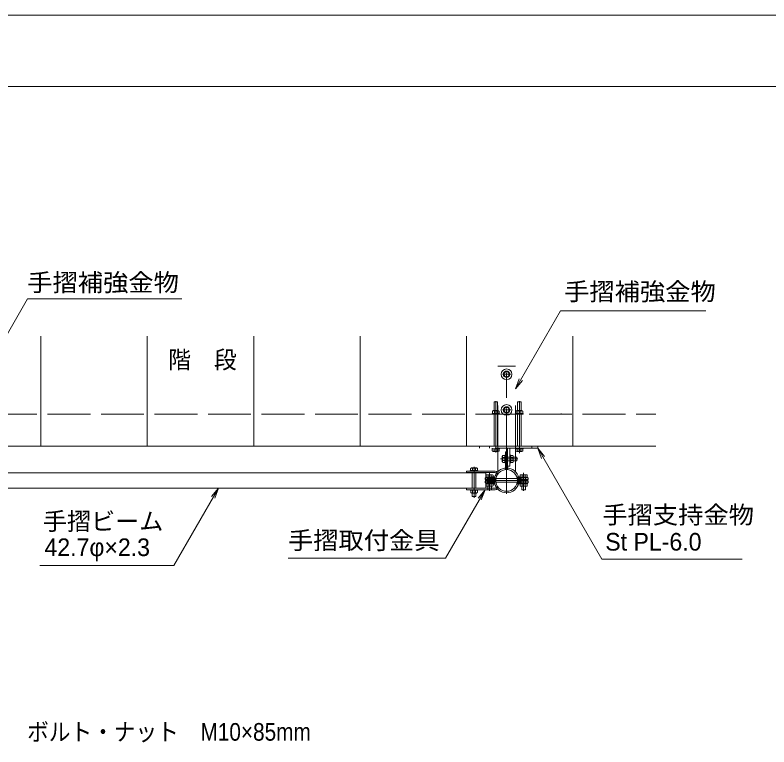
# Model space of a CAD drawing. Units: millimetres at full size, sheet at 1:20; details may follow other scales. Extents: x 0 to 8400, y 0 to 5940.
# Drawn here: x 1634 to 3747, y 3887 to 5940 of the extents above; entities that cross this region are included whole.
import ezdxf
from ezdxf.enums import TextEntityAlignment as Align

# ---------------------------------------------------------------- set-up
doc = ezdxf.new("R2010")
doc.units = ezdxf.units.MM
doc.header["$LTSCALE"] = 20
for name, pattern in [('CHAIN', [18.5, 12, -1.5, 3.5, -1.5]), ('DASHED', [7.5, 6, -1.5]), ('DASHED_SPACED', [12, 6, -6])]:
    doc.linetypes.add(name, pattern=pattern)
for name, color, linetype, lineweight in [('図面枠-A3', 7, 'Continuous', 20), ('引出線', 7, 'Continuous', 13), ('手摺', 7, 'Continuous', 13), ('手摺金具', 7, 'Continuous', 18), ('支持金物', 7, 'DASHED_SPACED', 13), ('支柱', 7, 'Continuous', 18), ('文字', 7, 'Continuous', 13), ('破線', 7, 'DASHED', 13), ('補強金物', 7, 'Continuous', 18), ('階段本体', 7, 'Continuous', 13)]:
    doc.layers.add(name, color=color, linetype=linetype, lineweight=lineweight)
doc.styles.add('ＭＳ Ｐゴシック', font='')
doc.styles.get('ＭＳ Ｐゴシック').set_extended_font_data('MS PGothic')

# ---------------------------------------------------------------- blocks, each defined once
blk = doc.blocks.new('open_arrow')
at = {"color": 0, "linetype": 'Continuous', "lineweight": -2}
blk.add_lwpolyline([(7.5, 1.25), (0, 0), (7.5, -1.25)], dxfattribs=at)

msp = doc.modelspace()

# ---------------------------------------------------------------- linework, layer by layer
at = {"layer": '図面枠-A3'}
msp.add_lwpolyline([(200, 200), (8200, 200), (8200, 5740), (200, 5740)], close=True, dxfattribs=at)
at = {"layer": '引出線'}
for points in [[(1539.96, 4921.3), (1668.69, 5144.26), (2052.48, 5144.26), (2101.17, 5144.26)], [(3036.38, 4891.33), (3163.11, 5110.85), (3561.99, 5110.85), (3569.99, 5110.85)], [(3098.75, 4725.05), (3278.5, 4413.73), (3663.67, 4413.73), (3671.67, 4413.73)], [(2203.92, 4613.47), (2078.34, 4395.96), (1710.66, 4395.96), (1702.66, 4395.96)], [(2951.03, 4608.82), (2839.99, 4416.5), (2407.3, 4416.5), (2399.3, 4416.5)]]:
    msp.add_lwpolyline(points, dxfattribs=at)
at = {"layer": '手摺'}
msp.add_lwpolyline([(2953.5, 4656.17), (1454.33, 4656.17), (1454.33, 4613.47), (2953.5, 4613.47)], close=True, dxfattribs=at)
at = {"layer": '手摺金具'}
msp.add_line((3164.69, 4822.55), (3164.69, 4821.05), dxfattribs=at)
at = {"layer": '支持金物'}
for p, q in [((2976.25, 4854.61), (2976.7, 4855.05)), ((2976.25, 4854.61), (2976.25, 4830.55)), ((2985.81, 4855.05), (2976.7, 4855.05)), ((2985.81, 4855.05), (2986.25, 4854.61)), ((2986.25, 4854.61), (2986.25, 4830.55)), ((3042.44, 4854.61), (3042.88, 4855.05)), ((3042.44, 4854.61), (3042.44, 4830.55)), ((3051.99, 4855.05), (3042.88, 4855.05)), ((3051.99, 4855.05), (3052.44, 4854.61)), ((3052.44, 4854.61), (3052.44, 4830.55)), ((2991.88, 4822.55), (2970.63, 4822.55)), ((2970.63, 4821.05), (2970.63, 4822.55)), ((2970.63, 4821.05), (2991.88, 4821.05)), ((2971.88, 4822.55), (2971.88, 4828.93)), ((2974.59, 4830.55), (2987.92, 4830.55)), ((2976.25, 4731.05), (2976.25, 4821.05)), ((2977.19, 4822.55), (2977.19, 4828.93)), ((2985.32, 4822.55), (2985.32, 4828.93)), ((2986.25, 4731.05), (2986.25, 4821.05)), ((2990.63, 4822.55), (2990.63, 4828.93)), ((2991.88, 4822.55), (2991.88, 4821.05)), ((3058.06, 4822.55), (3036.81, 4822.55)), ((3036.81, 4821.05), (3036.81, 4822.55)), ((3036.81, 4821.05), (3058.06, 4821.05)), ((3038.06, 4822.55), (3038.06, 4828.93)), ((3040.77, 4830.55), (3054.1, 4830.55)), ((3042.44, 4731.05), (3042.44, 4821.05)), ((3043.37, 4822.55), (3043.37, 4828.93)), ((3051.5, 4822.55), (3051.5, 4828.93)), ((3052.44, 4731.05), (3052.44, 4821.05)), ((3056.81, 4822.55), (3056.81, 4828.93)), ((3058.06, 4822.55), (3058.06, 4821.05)), ((2935.81, 4731.05), (2935.81, 4725.05)), ((2935.81, 4731.05), (3099.2, 4731.05)), ((3099.2, 4725.05), (2935.81, 4725.05)), ((2963.25, 4725.05), (2963.25, 4731.05)), ((3014.5, 4725.05), (3014.5, 4675.05)), ((3020.5, 4675.05), (3020.5, 4725.05)), ((3081.82, 4725.05), (3081.82, 4731.05)), ((3099.2, 4731.05), (3099.2, 4725.05)), ((2999.5, 4702.04), (2999.5, 4688.1)), ((3006.5, 4704.88), (3001.1, 4704.88)), ((3006.5, 4699.32), (3001.1, 4699.32)), ((3008.5, 4705.57), (3006.5, 4705.57)), ((3006.5, 4705.57), (3006.5, 4684.57)), ((3008.5, 4684.57), (3008.5, 4705.57)), ((3020.5, 4700.07), (3008.5, 4700.07)), ((3020.5, 4705.7), (3020.5, 4684.45)), ((3023, 4705.7), (3020.5, 4705.7)), ((3023, 4705.7), (3023, 4684.45)), ((3023, 4704.88), (3028.4, 4704.88)), ((3023, 4699.32), (3028.4, 4699.32)), ((3030, 4702.04), (3030, 4688.1)), ((3030, 4688.41), (3030, 4701.74)), ((3039.56, 4700.07), (3030, 4700.07)), ((3040, 4699.63), (3039.56, 4700.07)), ((3040, 4699.63), (3040, 4690.52)), ((3006.5, 4690.82), (3001.1, 4690.82)), ((3006.5, 4685.27), (3001.1, 4685.27)), ((3006.5, 4684.57), (3008.5, 4684.57)), ((3020.5, 4690.07), (3008.5, 4690.07)), ((3020.5, 4675.05), (3014.5, 4675.05)), ((3020.5, 4684.45), (3023, 4684.45)), ((3023, 4690.82), (3028.4, 4690.82)), ((3023, 4685.27), (3028.4, 4685.27)), ((3039.56, 4690.07), (3030, 4690.07)), ((3039.56, 4690.07), (3040, 4690.52))]:
    msp.add_line(p, q, dxfattribs=at)
at = {"layer": '支持金物', "linetype": 'CHAIN'}
for p, q in [((2981.25, 4713.2), (2981.25, 4857.55)), ((3047.44, 4711.2), (3047.44, 4857.55)), ((3042.77, 4695.07), (2994.56, 4695.07))]:
    msp.add_line(p, q, dxfattribs=at)
at = {"layer": '支持金物', "linetype": 'Continuous'}
for p, q in [((2970.75, 4723.05), (2970.75, 4725.05)), ((2991.75, 4723.05), (2970.75, 4723.05)), ((2971.44, 4723.05), (2971.44, 4717.65)), ((2988.22, 4716.05), (2974.28, 4716.05)), ((2977, 4723.05), (2977, 4717.65)), ((2985.5, 4723.05), (2985.5, 4717.65)), ((2991.06, 4723.05), (2991.06, 4717.65)), ((2991.75, 4725.05), (2991.75, 4723.05)), ((3036.94, 4723.05), (3036.94, 4725.05)), ((3057.94, 4723.05), (3036.94, 4723.05)), ((3037.63, 4723.05), (3037.63, 4717.65)), ((3054.41, 4716.05), (3040.47, 4716.05)), ((3043.19, 4723.05), (3043.19, 4717.65)), ((3051.69, 4723.05), (3051.69, 4717.65)), ((3057.25, 4723.05), (3057.25, 4717.65)), ((3057.94, 4725.05), (3057.94, 4723.05))]:
    msp.add_line(p, q, dxfattribs=at)
at = {"layer": '支持金物'}
for centre, radius, start, end in [((2975.05, 4826.71), 3.87, 96.77031, 145.0657), ((2974.63, 4827.72), 2.84, 25.29555, 90.69438), ((2981.25, 4824.66), 5.89, 90, 133.6028), ((2981.25, 4824.66), 5.89, 46.3972, 90), ((2987.88, 4827.72), 2.84, 89.30562, 154.70445), ((2987.46, 4826.71), 3.87, 34.9343, 83.23904), ((3041.23, 4826.71), 3.87, 96.77031, 145.0657), ((3040.81, 4827.72), 2.84, 25.29555, 90.69438), ((3047.44, 4824.66), 5.89, 90, 133.6028), ((3047.44, 4824.66), 5.89, 46.3972, 90), ((3054.06, 4827.72), 2.84, 89.30562, 154.70445), ((3053.64, 4826.71), 3.87, 34.9343, 83.23904), ((3005.95, 4695.07), 6.45, 138.75035, 221.24965), ((3002.72, 4702.1), 3.21, 120.14067, 239.85933), ((3026.79, 4702.1), 3.21, 300.14067, 59.85933), ((3023.56, 4695.07), 6.45, 318.75035, 41.24965), ((3002.72, 4688.04), 3.21, 120.13883, 239.86412), ((3026.79, 4688.04), 3.21, 300.13588, 59.86117)]:
    msp.add_arc(centre, radius, start, end, dxfattribs=at)
at = {"layer": '支持金物', "linetype": 'Continuous'}
for centre, radius, start, end in [((2974.22, 4719.27), 3.21, 210.14067, 329.85933), ((2981.25, 4722.5), 6.45, 228.75035, 311.24965), ((2988.28, 4719.27), 3.21, 210.14067, 329.85933), ((3040.41, 4719.27), 3.21, 210.14067, 329.85933), ((3047.44, 4722.5), 6.45, 228.75035, 311.24965), ((3054.47, 4719.27), 3.21, 210.14067, 329.85933)]:
    msp.add_arc(centre, radius, start, end, dxfattribs=at)
at = {"layer": '支柱', "linetype": 'DASHED_SPACED'}
for p, q in [((3014.5, 4715.07), (3008.5, 4715.07)), ((3008.5, 4664.92), (3008.5, 4715.07)), ((3014.5, 4715.07), (3014.5, 4664.92)), ((2915.25, 4656.82), (2915.25, 4612.82)), ((2925.25, 4656.82), (2925.25, 4612.82)), ((3041.75, 4639.82), (2977.25, 4639.82)), ((3041.75, 4629.82), (2977.25, 4629.82))]:
    msp.add_line(p, q, dxfattribs=at)
at = {"layer": '支柱', "linetype": 'CHAIN'}
msp.add_line((2920.25, 4672.67), (2920.25, 4586.44), dxfattribs=at)
at = {"layer": '支柱'}
for p, q in [((2898.95, 4660.82), (2898.95, 4656.82)), ((2898.95, 4660.82), (2979.46, 4660.82)), ((2898.95, 4656.82), (2979.46, 4656.82)), ((2909.75, 4660.82), (2909.75, 4662.82)), ((2909.75, 4662.82), (2930.75, 4662.82)), ((2910.44, 4668.22), (2910.9, 4668.73)), ((2910.44, 4662.82), (2910.44, 4668.22)), ((2910.9, 4668.73), (2911.44, 4669.16)), ((2911.44, 4669.16), (2912.05, 4669.49)), ((2912.05, 4669.49), (2912.71, 4669.72)), ((2912.71, 4669.72), (2913.28, 4669.82)), ((2913.28, 4669.82), (2927.22, 4669.82)), ((2913.28, 4669.82), (2913.8, 4669.79)), ((2913.8, 4669.79), (2914.3, 4669.67)), ((2914.3, 4669.67), (2914.77, 4669.47)), ((2914.77, 4669.47), (2915.2, 4669.19)), ((2915.2, 4669.19), (2915.57, 4668.85)), ((2915.57, 4668.85), (2915.87, 4668.46)), ((2915.87, 4668.46), (2916, 4668.22)), ((2916, 4668.22), (2916.84, 4668.85)), ((2916, 4662.82), (2916, 4668.22)), ((2916.84, 4668.85), (2917.79, 4669.34)), ((2917.79, 4669.34), (2918.8, 4669.66)), ((2918.8, 4669.66), (2919.87, 4669.81)), ((2919.87, 4669.81), (2920.25, 4669.82)), ((2920.25, 4669.82), (2921.32, 4669.74)), ((2921.32, 4669.74), (2922.36, 4669.47)), ((2922.36, 4669.47), (2923.33, 4669.05)), ((2923.33, 4669.05), (2924.21, 4668.47)), ((2924.21, 4668.47), (2924.5, 4668.22)), ((2924.5, 4668.22), (2924.76, 4668.64)), ((2924.5, 4662.82), (2924.5, 4668.22)), ((2924.76, 4668.64), (2925.1, 4669.02)), ((2925.1, 4669.02), (2925.5, 4669.33)), ((2925.5, 4669.33), (2925.95, 4669.57)), ((2925.95, 4669.57), (2926.43, 4669.73)), ((2926.43, 4669.73), (2926.94, 4669.81)), ((2926.94, 4669.81), (2927.22, 4669.82)), ((2927.22, 4669.82), (2927.91, 4669.69)), ((2927.91, 4669.69), (2928.57, 4669.44)), ((2928.57, 4669.44), (2929.17, 4669.09)), ((2929.17, 4669.09), (2929.69, 4668.65)), ((2929.69, 4668.65), (2930.06, 4668.22)), ((2930.06, 4662.82), (2930.06, 4668.22)), ((2930.75, 4662.82), (2930.75, 4660.82)), ((2958.7, 4639.82), (2958.25, 4639.38)), ((2958.25, 4630.27), (2958.25, 4639.38)), ((2958.25, 4630.27), (2958.7, 4629.82)), ((2958.7, 4639.82), (2968.25, 4639.82)), ((2958.7, 4629.82), (2968.25, 4629.82)), ((2968.25, 4627.85), (2968.25, 4641.79)), ((2968.25, 4627.85), (2968.25, 4641.79)), ((2975.25, 4644.63), (2969.85, 4644.63)), ((2975.25, 4639.07), (2969.85, 4639.07)), ((2975.25, 4630.57), (2969.85, 4630.57)), ((2975.25, 4645.32), (2977.25, 4645.32)), ((2975.25, 4624.32), (2975.25, 4645.32)), ((2977.25, 4645.32), (2977.25, 4624.32)), ((3043.75, 4645.32), (3041.75, 4645.32)), ((3041.75, 4645.32), (3041.75, 4624.32)), ((3043.75, 4624.32), (3043.75, 4645.32)), ((3043.75, 4644.63), (3049.15, 4644.63)), ((3043.75, 4639.07), (3049.15, 4639.07)), ((3043.75, 4630.57), (3049.15, 4630.57)), ((3050.75, 4627.85), (3050.75, 4641.79)), ((3050.75, 4627.85), (3050.75, 4641.79)), ((2898.95, 4612.82), (2898.95, 4608.82)), ((2898.95, 4612.82), (2979.46, 4612.82)), ((2898.95, 4608.82), (2979.46, 4608.82)), ((2909.63, 4607.32), (2909.63, 4608.82)), ((2930.88, 4608.82), (2930.88, 4607.32)), ((2975.25, 4625.02), (2969.85, 4625.02)), ((2977.25, 4624.32), (2975.25, 4624.32)), ((3041.75, 4624.32), (3043.75, 4624.32)), ((3043.75, 4625.02), (3049.15, 4625.02)), ((2909.63, 4607.32), (2930.88, 4607.32)), ((2910.88, 4607.32), (2910.88, 4600.95)), ((2926.92, 4599.32), (2913.59, 4599.32)), ((2915.25, 4589.77), (2915.25, 4599.32)), ((2915.7, 4589.32), (2915.25, 4589.77)), ((2915.7, 4589.32), (2924.81, 4589.32)), ((2916.19, 4607.32), (2916.19, 4600.95)), ((2924.32, 4607.32), (2924.32, 4600.95)), ((2925.25, 4589.77), (2924.81, 4589.32)), ((2925.25, 4589.77), (2925.25, 4599.32)), ((2929.63, 4607.32), (2929.63, 4600.95))]:
    msp.add_line(p, q, dxfattribs=at)
at = {"layer": '支柱', "linetype": 'CHAIN', "lineweight": 13}
msp.add_line((2952.08, 4634.82), (3056.85, 4634.82), dxfattribs=at)
at = {"layer": '支柱'}
msp.add_circle((3011.5, 4634.82), 30.25, dxfattribs=at)
for centre, radius, start, end in [((3011.5, 4634.82), 34.25, 149.3317, 210.66829), ((2979.46, 4653.82), 7, 329.3317, 90), ((2979.46, 4653.82), 3, 329.3317, 90), ((3011.5, 4634.82), 30.25, 149.3317, 210.66829), ((2974.7, 4634.82), 6.45, 138.75035, 221.24965), ((2971.47, 4641.85), 3.21, 120.13588, 239.86117), ((2971.47, 4627.79), 3.21, 120.14067, 239.85933), ((3047.54, 4641.85), 3.21, 300.13883, 59.86412), ((3047.54, 4627.79), 3.21, 300.14067, 59.85933), ((3044.31, 4634.82), 6.45, 318.75035, 41.24965), ((2979.46, 4615.82), 7, 270, 30.66829), ((2979.46, 4615.82), 3, 270, 30.66829), ((2914.05, 4603.16), 3.87, 214.9343, 263.23904), ((2913.63, 4602.16), 2.84, 269.30562, 334.70445), ((2920.25, 4605.21), 5.89, 226.3972, 270), ((2920.25, 4605.21), 5.89, 270, 313.6028), ((2926.88, 4602.16), 2.84, 205.29555, 270.69438), ((2926.46, 4603.16), 3.87, 276.77031, 325.0657)]:
    msp.add_arc(centre, radius, start, end, dxfattribs=at)
at = {"layer": '文字'}
msp.add_lwpolyline([(0.04, 0.03), (0.04, 5939.97), (8399.96, 5939.97), (8399.96, 0.03)], close=True, dxfattribs=at)
at = {"layer": '破線'}
msp.add_line((974.58, 4821.05), (3430.28, 4821.05), dxfattribs=at)
at = {"layer": '補強金物', "linetype": 'DASHED_SPACED'}
for p, q in [((2986.5, 4955.07), (3036.5, 4955.07)), ((2986.5, 4725.07), (2986.5, 4955.07)), ((3036.5, 4725.07), (3036.5, 4955.07)), ((2958.75, 4627.82), (2958.75, 4641.82)), ((2968.75, 4627.82), (2968.75, 4641.82)), ((3054.25, 4627.82), (3054.25, 4641.82)), ((3064.25, 4627.82), (3064.25, 4641.82))]:
    msp.add_line(p, q, dxfattribs=at)
at = {"layer": '補強金物', "linetype": 'CHAIN'}
for p, q in [((3011.5, 4596.84), (3011.5, 4961.58)), ((2999.66, 4932.57), (3023.35, 4932.57)), ((2999.68, 4832.57), (3023.33, 4832.57)), ((2963.75, 4605.59), (2963.75, 4656.17)), ((3059.25, 4605.59), (3059.25, 4656.17)), ((2951.25, 4634.82), (3071.75, 4634.82))]:
    msp.add_line(p, q, dxfattribs=at)
at = {"layer": '補強金物'}
for p, q in [((3004.5, 4936.62), (3011.5, 4940.66)), ((3004.5, 4928.53), (3004.5, 4936.62)), ((3011.5, 4924.49), (3004.5, 4928.53)), ((3011.5, 4940.66), (3018.5, 4936.62)), ((3018.5, 4928.53), (3011.5, 4924.49)), ((3018.5, 4936.62), (3018.5, 4928.53)), ((3004.5, 4836.62), (3011.5, 4840.66)), ((3011.5, 4840.66), (3018.5, 4836.62)), ((3004.5, 4828.53), (3004.5, 4836.62)), ((3011.5, 4824.49), (3004.5, 4828.53)), ((3018.5, 4828.53), (3011.5, 4824.49)), ((3018.5, 4836.62), (3018.5, 4828.53)), ((2986.5, 4725.07), (2986.5, 4658.96)), ((3036.5, 4725.07), (3036.5, 4658.96)), ((2956.78, 4650.82), (2970.72, 4650.82)), ((3066.22, 4650.82), (3052.28, 4650.82)), ((2951.25, 4637.32), (2951.25, 4641.82)), ((2951.25, 4641.82), (2977.47, 4641.82)), ((2951.25, 4637.32), (2981.36, 4637.32)), ((2951.25, 4627.82), (2951.25, 4632.32)), ((2951.25, 4632.32), (2981.36, 4632.32)), ((2953.25, 4641.82), (2953.25, 4643.82)), ((2953.25, 4643.82), (2974.25, 4643.82)), ((2974.25, 4641.82), (2953.25, 4641.82)), ((2974.25, 4641.82), (2953.25, 4641.82)), ((2953.94, 4643.82), (2953.94, 4649.22)), ((2959.5, 4643.82), (2959.5, 4649.22)), ((2968, 4643.82), (2968, 4649.22)), ((2973.56, 4643.82), (2973.56, 4649.22)), ((2974.25, 4643.82), (2974.25, 4641.82)), ((3071.75, 4637.32), (3041.65, 4637.32)), ((3071.75, 4632.32), (3041.65, 4632.32)), ((3071.75, 4641.82), (3045.54, 4641.82)), ((3048.75, 4643.82), (3048.75, 4641.82)), ((3069.75, 4643.82), (3048.75, 4643.82)), ((3048.75, 4641.82), (3069.75, 4641.82)), ((3048.75, 4641.82), (3069.75, 4641.82)), ((3049.44, 4643.82), (3049.44, 4649.22)), ((3055, 4643.82), (3055, 4649.22)), ((3063.5, 4643.82), (3063.5, 4649.22)), ((3069.06, 4643.82), (3069.06, 4649.22)), ((3069.75, 4641.82), (3069.75, 4643.82)), ((3071.75, 4637.32), (3071.75, 4641.82)), ((3071.75, 4627.82), (3071.75, 4632.32)), ((2951.25, 4627.82), (2977.47, 4627.82)), ((2953.13, 4627.82), (2974.38, 4627.82)), ((2953.13, 4625.32), (2953.13, 4627.82)), ((2953.13, 4625.32), (2974.38, 4625.32)), ((2953.94, 4625.32), (2953.94, 4619.92)), ((2956.78, 4618.32), (2970.72, 4618.32)), ((2970.42, 4618.32), (2957.09, 4618.32)), ((2958.75, 4608.77), (2958.75, 4618.32)), ((2959.2, 4608.32), (2958.75, 4608.77)), ((2959.2, 4608.32), (2968.31, 4608.32)), ((2959.5, 4625.32), (2959.5, 4619.92)), ((2968, 4625.32), (2968, 4619.92)), ((2968.75, 4608.77), (2968.31, 4608.32)), ((2968.75, 4608.77), (2968.75, 4618.32)), ((2973.56, 4625.32), (2973.56, 4619.92)), ((2974.38, 4627.82), (2974.38, 4625.32)), ((3071.75, 4627.82), (3045.54, 4627.82)), ((3069.88, 4627.82), (3048.63, 4627.82)), ((3048.63, 4627.82), (3048.63, 4625.32)), ((3069.88, 4625.32), (3048.63, 4625.32)), ((3049.44, 4625.32), (3049.44, 4619.92)), ((3066.22, 4618.32), (3052.28, 4618.32)), ((3052.59, 4618.32), (3065.92, 4618.32)), ((3054.25, 4608.77), (3054.25, 4618.32)), ((3054.25, 4608.77), (3054.7, 4608.32)), ((3063.81, 4608.32), (3054.7, 4608.32)), ((3055, 4625.32), (3055, 4619.92)), ((3063.5, 4625.32), (3063.5, 4619.92)), ((3063.81, 4608.32), (3064.25, 4608.77)), ((3064.25, 4608.77), (3064.25, 4618.32)), ((3069.06, 4625.32), (3069.06, 4619.92)), ((3069.88, 4625.32), (3069.88, 4627.82))]:
    msp.add_line(p, q, dxfattribs=at)
for centre, radius in [((3011.5, 4932.57), 15), ((3011.5, 4932.57), 9), ((3011.5, 4932.57), 7), ((3011.5, 4832.57), 15), ((3011.5, 4832.57), 9), ((3011.5, 4832.57), 7)]:
    msp.add_circle(centre, radius, dxfattribs=at)
at = {"layer": '補強金物', "lineweight": 13}
for centre, radius, start, end in [((2956.72, 4647.61), 3.21, 30.14067, 149.85933), ((2963.75, 4644.38), 6.45, 48.75035, 131.24965), ((2970.78, 4647.61), 3.21, 30.13588, 149.86117), ((3052.22, 4647.61), 3.21, 30.13883, 149.86412), ((3059.25, 4644.38), 6.45, 48.75035, 131.24965), ((3066.28, 4647.61), 3.21, 30.14067, 149.85933), ((2956.72, 4621.54), 3.21, 210.14067, 329.85933), ((2963.75, 4624.77), 6.45, 228.75035, 311.24965), ((2970.78, 4621.54), 3.21, 210.13883, 329.86412), ((3052.22, 4621.54), 3.21, 210.13588, 329.86117), ((3059.25, 4624.77), 6.45, 228.75035, 311.24965), ((3066.28, 4621.54), 3.21, 210.14067, 329.85933)]:
    msp.add_arc(centre, radius, start, end, dxfattribs=at)
at = {"layer": '補強金物'}
for start, end in [(11.62111, 168.37889), (191.62111, 348.37889)]:
    msp.add_arc((3011.5, 4634.82), 34.75, start, end, dxfattribs=at)
at = {"layer": '階段本体', "lineweight": 18}
for p, q in [((1706.02, 4731.05), (1706.02, 5039.66)), ((2004.23, 4731.05), (2004.23, 5039.66)), ((2302.45, 4731.05), (2302.45, 5039.66)), ((2600.66, 4731.05), (2600.66, 5039.66)), ((2898.87, 4731.05), (2898.87, 5039.66)), ((3197.09, 4731.05), (3197.09, 5039.66)), ((974.58, 4731.05), (3430.28, 4731.05))]:
    msp.add_line(p, q, dxfattribs=at)

# ---------------------------------------------------------------- block references
at = {"layer": '引出線', "xscale": 4, "yscale": 4}
for p, rotation in [((3036.38, 4891.33), 60), ((3098.75, 4725.05), 300), ((2203.92, 4613.47), 240), ((2951.03, 4608.82), 240)]:
    msp.add_blockref('open_arrow', p, dxfattribs=dict(at, rotation=rotation))

# ---------------------------------------------------------------- texts
at = {"layer": '文字', "style": 'ＭＳ Ｐゴシック'}
for s, width, p in [('手摺補強金物', 1.05, (1667.56, 5150.39)), ('手摺補強金物', 1.05, (3172.68, 5124.88)), ('階\u3000段', 0.95, (2062.71, 4933.88)), ('手摺支持金物', 1.05, (3279.82, 4498.72)), ('手摺取付金具', 1.05, (2398.4, 4427.05)), ('ボルト・ナット\u3000M10×85mm', 0.9, (1667.27, 3890.03))]:
    msp.add_text(s, height=49.49, dxfattribs=dict(at, width=width)).set_placement(p, align=Align.BOTTOM_LEFT)
for s, p in [('手摺ビーム', (1711.55, 4480.72)), ('St PL-6.0', (3288.08, 4423.2)), ('42.7φ×2.3', (1715.93, 4407.86))]:
    msp.add_text(s, height=49.49, dxfattribs=at).set_placement(p, align=Align.BOTTOM_LEFT)

doc.saveas('drawing.dxf')
